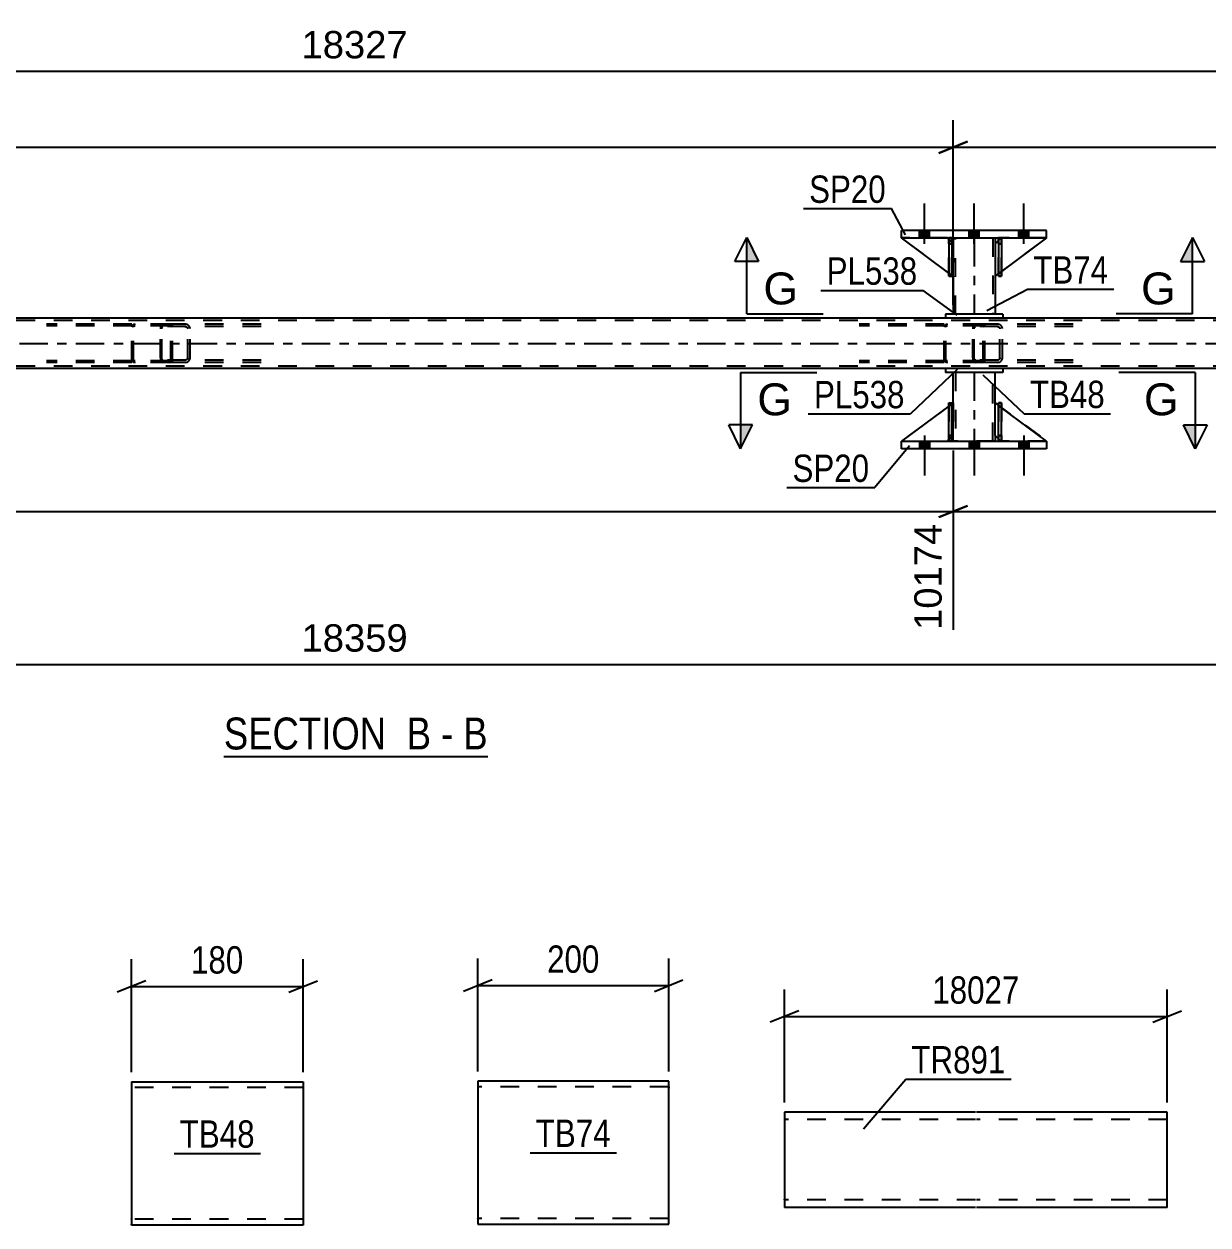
# Model space of a CAD drawing. Header units: millimetres. Extents: x 0 to 841, y 0 to 594.
# Drawn here: x 391.8 to 515.9, y 148 to 273.9 of the extents above; entities that cross this region are included whole.
import ezdxf

# ---------------------------------------------------------------- set-up
doc = ezdxf.new("R2010")
doc.units = ezdxf.units.MM
doc.linetypes.add('DXK_LINE_DOT2', pattern=[3.9198, 1.9599, -1.9599])
doc.linetypes.add('DXK_LINE_DOT3', pattern=[5.9187, 2.979, -0.9799, 0.9799, -0.9799])
doc.styles.add('Arial', font='ARIAL.TTF', dxfattribs={"height": 0.2})
doc.styles.add('Arial Narrow', font='ARIALN.TTF', dxfattribs={"height": 0.2})

# ---------------------------------------------------------------- blocks, each defined once
blk = doc.blocks.new('Unknown-814761036-12 - 4968')
at = {"color": 6, "linetype": 'Continuous'}
blk.add_line((412.77, 197.12), (440.42, 197.12), dxfattribs=at)
at = {"color": 0, "linetype": 'Continuous'}
for points in [[(430.88, 197.87), (430.88, 201.37), (412.77, 201.37), (412.77, 197.87)], [(434.49, 197.87), (434.49, 201.37), (431.93, 201.37), (431.93, 197.87)], [(436.81, 197.87), (436.81, 201.37), (435.54, 201.37), (435.54, 197.87)], [(440.42, 197.87), (440.42, 201.37), (437.86, 201.37), (437.86, 197.87)]]:
    blk.add_wipeout(points, dxfattribs=at)
at = {"color": 7, "linetype": 'Continuous', "style": 'Arial Narrow'}
for s, p in [('SECTION ', (412.77, 197.87)), ('B', (431.93, 197.87)), ('B', (437.86, 197.87)), ('-', (435.54, 197.87))]:
    blk.add_text(s, height=3.34, dxfattribs=at).set_placement(p)
blk = doc.blocks.new('Part-814761036-5102 - 4968')
at = {"color": 2, "linetype": 'Continuous'}
for p, q in [((493.96, 251.21), (493.6, 250.86)), ((493.6, 250.86), (493.6, 247.46)), ((499, 251.46), (494.28, 247.96)), ((493.6, 247.46), (493.96, 247.72))]:
    blk.add_line(p, q, dxfattribs=at)
at = {"color": 7, "linetype": 'DXK_LINE_DOT2'}
for p, q in [((494.2, 251.46), (493.96, 251.21)), ((499, 251.46), (494.2, 251.46)), ((499, 251.46), (499, 251.46)), ((499, 251.46), (499, 251.46)), ((494.28, 247.96), (493.96, 247.72))]:
    blk.add_line(p, q, dxfattribs=at)
blk = doc.blocks.new('Bolt-814761036-4979 - 4968')
at = {"linetype": 'Continuous'}
for points in [[(486.72, 252.26), (485.68, 252.26), (485.68, 251.46), (486.72, 251.46)], [(486.72, 252.26), (485.68, 252.26), (485.68, 251.46), (486.72, 251.46)], [(486.72, 252.26), (485.68, 252.26), (485.68, 251.46), (486.72, 251.46)], [(491.92, 252.26), (490.88, 252.26), (490.88, 251.46), (491.92, 251.46)], [(491.92, 252.26), (490.88, 252.26), (490.88, 251.46), (491.92, 251.46)], [(497.12, 252.26), (496.08, 252.26), (496.08, 251.46), (497.12, 251.46)], [(497.12, 252.26), (496.08, 252.26), (496.08, 251.46), (497.12, 251.46)], [(497.12, 252.26), (496.08, 252.26), (496.08, 251.46), (497.12, 251.46)]]:
    blk.add_hatch(color=1, dxfattribs=at).paths.add_polyline_path(points)
at = {"color": 1, "linetype": 'Continuous'}
for p, q in [((486.2, 250.86), (486.2, 255.06)), ((486.2, 250.86), (486.2, 255.06)), ((486.2, 250.86), (486.2, 255.06)), ((491.4, 250.86), (491.4, 255.06)), ((491.4, 250.86), (491.4, 255.06)), ((496.6, 250.86), (496.6, 255.06)), ((496.6, 250.86), (496.6, 255.06)), ((496.6, 250.86), (496.6, 255.06)), ((485.68, 251.46), (485.68, 252.26)), ((485.68, 251.46), (485.68, 252.26)), ((485.68, 251.46), (485.68, 252.26)), ((486.72, 251.46), (486.72, 252.26)), ((486.72, 251.46), (486.72, 252.26)), ((486.72, 251.46), (486.72, 252.26)), ((490.88, 251.46), (490.88, 252.26)), ((490.88, 251.46), (490.88, 252.26)), ((491.92, 251.46), (491.92, 252.26)), ((491.92, 251.46), (491.92, 252.26)), ((496.08, 251.46), (496.08, 252.26)), ((496.08, 251.46), (496.08, 252.26)), ((496.08, 251.46), (496.08, 252.26)), ((497.12, 251.46), (497.12, 252.26)), ((497.12, 251.46), (497.12, 252.26)), ((497.12, 251.46), (497.12, 252.26))]:
    blk.add_line(p, q, dxfattribs=at)
blk = doc.blocks.new('Part-814761036-5108 - 4968')
at = {"color": 2, "linetype": 'Continuous'}
for p, q in [((488.76, 247.79), (483.8, 251.46)), ((488.76, 251.31), (488.6, 251.46)), ((489.2, 250.86), (489.08, 250.99)), ((489.2, 250.86), (489.2, 250.86)), ((489.2, 247.46), (489.2, 250.86)), ((489.08, 247.55), (489.2, 247.46)), ((489.2, 247.46), (489.2, 247.46))]:
    blk.add_line(p, q, dxfattribs=at)
at = {"color": 7, "linetype": 'DXK_LINE_DOT2'}
for p, q in [((488.6, 251.46), (483.8, 251.46)), ((483.8, 251.46), (483.8, 251.46)), ((488.6, 251.46), (489.2, 250.86)), ((489.08, 250.99), (488.76, 251.31)), ((489.2, 250.86), (489.2, 247.46)), ((489.08, 247.55), (488.76, 247.79))]:
    blk.add_line(p, q, dxfattribs=at)
blk = doc.blocks.new('Part-814761036-4984 - 4968')
at = {"color": 2, "linetype": 'Continuous'}
for p, q in [((494.4, 243.46), (488.4, 243.46)), ((488.4, 243.46), (488.4, 243.06)), ((494.4, 243.06), (488.4, 243.06)), ((494.4, 243.46), (494.4, 243.06))]:
    blk.add_line(p, q, dxfattribs=at)
blk = doc.blocks.new('Part-814761036-5065 - 4968')
at = {"color": 2, "linetype": 'Continuous'}
for p, q in [((494.28, 251.46), (493.96, 251.46)), ((493.96, 251.46), (493.96, 247.46)), ((494.28, 251.46), (494.28, 251.46)), ((494.28, 251.46), (494.28, 247.46)), ((494.28, 247.46), (493.96, 247.46))]:
    blk.add_line(p, q, dxfattribs=at)
at = {"color": 7, "linetype": 'DXK_LINE_DOT2'}
for p, q in [((493.96, 251.46), (493.96, 250.86)), ((493.96, 251.46), (493.96, 251.46)), ((494.28, 250.86), (493.96, 250.86)), ((493.96, 250.86), (493.96, 247.46)), ((494.28, 250.86), (494.28, 251.46)), ((494.28, 251.46), (494.28, 251.46)), ((494.28, 247.46), (494.28, 250.86))]:
    blk.add_line(p, q, dxfattribs=at)
blk = doc.blocks.new('Part-814761036-5245 - 4968')
at = {"color": 2, "linetype": 'Continuous'}
for p, q in [((493.96, 230.18), (493.96, 234.18)), ((493.96, 234.18), (494.28, 234.18)), ((494.28, 230.18), (494.28, 234.18)), ((493.96, 230.18), (493.96, 230.18)), ((494.28, 230.18), (493.96, 230.18))]:
    blk.add_line(p, q, dxfattribs=at)
at = {"color": 7, "linetype": 'DXK_LINE_DOT2'}
for p, q in [((493.96, 234.18), (493.96, 230.78)), ((494.28, 230.78), (494.28, 234.18)), ((493.96, 230.78), (493.96, 230.18)), ((493.96, 230.78), (494.28, 230.78)), ((494.28, 230.18), (494.28, 230.78)), ((493.96, 230.18), (493.96, 230.18)), ((493.96, 230.18), (493.96, 230.18)), ((494.28, 230.18), (494.28, 230.18))]:
    blk.add_line(p, q, dxfattribs=at)
blk = doc.blocks.new('Part-814761036-5011 - 4968')
at = {"color": 7, "linetype": 'DXK_LINE_DOT2'}
for p, q in [((491.28, 242.12), (491.26, 241.94)), ((491.26, 238.9), (491.26, 241.94)), ((491.34, 242.28), (491.28, 242.12)), ((491.43, 242.38), (491.34, 242.28)), ((491.39, 241.94), (491.4, 242.03)), ((491.39, 238.9), (491.39, 241.94)), ((491.4, 242.03), (491.43, 242.11)), ((491.53, 242.42), (491.43, 242.38)), ((491.43, 242.11), (491.48, 242.16)), ((491.48, 242.16), (491.53, 242.18)), ((501.8, 242.42), (491.53, 242.42)), ((501.8, 242.18), (491.53, 242.18)), ((492.52, 242.18), (492.52, 242.42)), ((494.06, 242.38), (493.86, 242.42)), ((493.86, 242.18), (493.96, 242.16)), ((493.96, 242.16), (494.04, 242.11)), ((494.04, 242.11), (494.1, 242.03)), ((494.1, 242.03), (494.11, 241.94)), ((494.11, 238.9), (494.11, 241.94)), ((494.37, 241.94), (494.33, 242.12)), ((494.37, 238.9), (494.37, 241.94)), ((491.26, 238.9), (491.28, 238.72)), ((491.28, 238.72), (491.34, 238.56)), ((491.34, 238.56), (491.43, 238.46)), ((491.4, 238.81), (491.39, 238.9)), ((491.43, 238.73), (491.4, 238.81)), ((491.48, 238.68), (491.43, 238.73)), ((491.43, 238.46), (491.53, 238.42)), ((491.53, 238.66), (491.48, 238.68)), ((501.8, 238.66), (491.53, 238.66)), ((501.8, 238.42), (491.53, 238.42)), ((492.52, 238.42), (492.52, 238.66)), ((493.96, 238.68), (493.86, 238.66)), ((493.86, 238.42), (494.06, 238.46)), ((494.04, 238.73), (493.96, 238.68)), ((494.1, 238.81), (494.04, 238.73)), ((494.11, 238.9), (494.1, 238.81)), ((494.33, 238.72), (494.37, 238.9))]:
    blk.add_line(p, q, dxfattribs=at)
for centre, start, end in [((493.88, 241.92), 23.8494, 68.8059), ((493.88, 238.91), 291.1941, 336.1506)]:
    blk.add_arc(centre, 0.492, start, end, dxfattribs=at)
blk = doc.blocks.new('Part-814761036-5019 - 4968')
at = {"color": 2, "linetype": 'Continuous'}
for p, q in [((488.4, 243.06), (239, 243.06)), ((658.67, 243.06), (494.4, 243.06)), ((757.52, 237.78), (95.41, 237.78))]:
    blk.add_line(p, q, dxfattribs=at)
at = {"color": 7, "linetype": 'DXK_LINE_DOT2'}
for p, q in [((494.4, 243.06), (488.4, 243.06)), ((757.52, 242.82), (95.41, 242.82)), ((757.52, 238.02), (95.41, 238.02))]:
    blk.add_line(p, q, dxfattribs=at)
at = {"color": 7, "linetype": 'DXK_LINE_DOT3'}
blk.add_line((95.41, 240.42), (757.52, 240.42), dxfattribs=at)
blk = doc.blocks.new('Part-814761036-5084 - 4968')
at = {"color": 2, "linetype": 'Continuous'}
for p, q in [((483.8, 230.18), (483.8, 230.18)), ((483.8, 229.38), (483.8, 230.18)), ((483.8, 230.18), (499, 230.18)), ((483.8, 229.38), (483.8, 229.38)), ((499, 229.38), (483.8, 229.38)), ((499, 230.18), (499, 230.18)), ((499, 230.18), (499, 229.38)), ((499, 229.38), (499, 229.38))]:
    blk.add_line(p, q, dxfattribs=at)
at = {"color": 7, "linetype": 'DXK_LINE_DOT2'}
for p, q in [((483.8, 229.38), (483.8, 230.18)), ((499, 230.18), (499, 229.38))]:
    blk.add_line(p, q, dxfattribs=at)
blk = doc.blocks.new('Bolt-814761036-5025 - 4968')
at = {"linetype": 'Continuous'}
for points in [[(485.68, 229.38), (486.72, 229.38), (486.72, 230.18), (485.68, 230.18)], [(485.68, 229.38), (486.72, 229.38), (486.72, 230.18), (485.68, 230.18)], [(485.68, 229.38), (486.72, 229.38), (486.72, 230.18), (485.68, 230.18)], [(490.88, 229.38), (491.92, 229.38), (491.92, 230.18), (490.88, 230.18)], [(490.88, 229.38), (491.92, 229.38), (491.92, 230.18), (490.88, 230.18)], [(496.08, 229.38), (497.12, 229.38), (497.12, 230.18), (496.08, 230.18)], [(496.08, 229.38), (497.12, 229.38), (497.12, 230.18), (496.08, 230.18)], [(496.08, 229.38), (497.12, 229.38), (497.12, 230.18), (496.08, 230.18)]]:
    blk.add_hatch(color=1, dxfattribs=at).paths.add_polyline_path(points)
at = {"color": 1, "linetype": 'Continuous'}
for p, q in [((486.2, 230.78), (486.2, 226.58)), ((486.2, 230.78), (486.2, 226.58)), ((486.2, 230.78), (486.2, 226.58)), ((491.4, 230.78), (491.4, 226.58)), ((491.4, 230.78), (491.4, 226.58)), ((496.6, 230.78), (496.6, 226.58)), ((496.6, 230.78), (496.6, 226.58)), ((496.6, 230.78), (496.6, 226.58)), ((485.68, 230.18), (485.68, 229.38)), ((485.68, 230.18), (485.68, 229.38)), ((485.68, 230.18), (485.68, 229.38)), ((486.72, 230.18), (486.72, 229.38)), ((486.72, 230.18), (486.72, 229.38)), ((486.72, 230.18), (486.72, 229.38)), ((490.88, 230.18), (490.88, 229.38)), ((490.88, 230.18), (490.88, 229.38)), ((491.92, 230.18), (491.92, 229.38)), ((491.92, 230.18), (491.92, 229.38)), ((496.08, 230.18), (496.08, 229.38)), ((496.08, 230.18), (496.08, 229.38)), ((496.08, 230.18), (496.08, 229.38)), ((497.12, 230.18), (497.12, 229.38)), ((497.12, 230.18), (497.12, 229.38)), ((497.12, 230.18), (497.12, 229.38))]:
    blk.add_line(p, q, dxfattribs=at)
blk = doc.blocks.new('Part-814761036-5093 - 4968')
at = {"color": 7, "linetype": 'DXK_LINE_DOT2'}
for p, q in [((489.2, 234.18), (483.8, 230.18)), ((489.2, 230.78), (489.2, 234.18)), ((489.2, 234.18), (489.2, 230.78)), ((488.6, 230.18), (489.2, 230.78)), ((489.2, 230.78), (488.6, 230.18)), ((489.2, 230.78), (489.2, 230.78)), ((483.8, 230.18), (488.6, 230.18))]:
    blk.add_line(p, q, dxfattribs=at)
blk = doc.blocks.new('Part-814761036-5047 - 4968')
at = {"color": 7, "linetype": 'DXK_LINE_DOT2'}
for p, q in [((406.14, 242.12), (406.12, 241.94)), ((406.12, 238.9), (406.12, 241.94)), ((406.2, 242.28), (406.14, 242.12)), ((406.29, 242.38), (406.2, 242.28)), ((406.26, 241.94), (406.27, 242.03)), ((406.26, 238.9), (406.26, 241.94)), ((406.27, 242.03), (406.3, 242.11)), ((406.39, 242.42), (406.29, 242.38)), ((406.3, 242.11), (406.34, 242.16)), ((406.34, 242.16), (406.39, 242.18)), ((416.67, 242.42), (406.39, 242.42)), ((416.67, 242.18), (406.39, 242.18)), ((407.39, 242.18), (407.39, 242.42)), ((408.92, 242.38), (408.73, 242.42)), ((408.73, 242.18), (408.83, 242.16)), ((408.83, 242.16), (408.91, 242.11)), ((408.91, 242.11), (408.96, 242.03)), ((408.96, 242.03), (408.98, 241.94)), ((408.98, 238.9), (408.98, 241.94)), ((409.23, 241.94), (409.19, 242.12)), ((409.23, 238.9), (409.23, 241.94)), ((406.12, 238.9), (406.14, 238.72)), ((406.14, 238.72), (406.2, 238.56)), ((406.2, 238.56), (406.29, 238.46)), ((406.27, 238.81), (406.26, 238.9)), ((406.3, 238.73), (406.27, 238.81)), ((406.29, 238.46), (406.39, 238.42)), ((406.34, 238.68), (406.3, 238.73)), ((406.39, 238.66), (406.34, 238.68)), ((416.67, 238.66), (406.39, 238.66)), ((416.67, 238.42), (406.39, 238.42)), ((407.39, 238.42), (407.39, 238.66)), ((408.83, 238.68), (408.73, 238.66)), ((408.73, 238.42), (408.92, 238.46)), ((408.91, 238.73), (408.83, 238.68)), ((408.96, 238.81), (408.91, 238.73)), ((408.98, 238.9), (408.96, 238.81)), ((409.19, 238.72), (409.23, 238.9))]:
    blk.add_line(p, q, dxfattribs=at)
for centre, start, end in [((408.74, 241.92), 23.8494, 68.8059), ((408.74, 238.91), 291.1941, 336.1506)]:
    blk.add_arc(centre, 0.492, start, end, dxfattribs=at)
blk = doc.blocks.new('Part-814761036-5050 - 4968')
at = {"color": 7, "linetype": 'DXK_LINE_DOT2'}
for p, q in [((407.05, 242.42), (394.2, 242.42)), ((407.05, 242.26), (394.2, 242.26)), ((403.16, 242.22), (403.13, 242.1)), ((403.13, 238.74), (403.13, 242.1)), ((403.3, 242.1), (403.31, 242.16)), ((403.3, 238.74), (403.3, 242.1)), ((403.31, 242.16), (403.35, 242.21)), ((403.47, 242.42), (403.34, 242.39)), ((403.35, 242.21), (403.41, 242.25)), ((403.41, 242.25), (403.47, 242.26)), ((407.18, 242.39), (407.05, 242.42)), ((407.05, 242.26), (407.11, 242.25)), ((407.11, 242.25), (407.17, 242.21)), ((407.17, 242.21), (407.2, 242.16)), ((407.2, 242.16), (407.22, 242.1)), ((407.22, 238.74), (407.22, 242.1)), ((407.39, 242.1), (407.36, 242.22)), ((407.39, 238.74), (407.39, 242.1)), ((407.05, 238.58), (394.2, 238.58)), ((407.05, 238.42), (394.2, 238.42)), ((403.13, 238.74), (403.16, 238.62)), ((403.31, 238.68), (403.3, 238.74)), ((403.35, 238.63), (403.31, 238.68)), ((403.34, 238.44), (403.47, 238.42)), ((403.41, 238.59), (403.35, 238.63)), ((403.47, 238.58), (403.41, 238.59)), ((407.11, 238.59), (407.05, 238.58)), ((407.05, 238.42), (407.18, 238.44)), ((407.17, 238.63), (407.11, 238.59)), ((407.2, 238.68), (407.17, 238.63)), ((407.22, 238.74), (407.2, 238.68)), ((407.36, 238.62), (407.39, 238.74))]:
    blk.add_line(p, q, dxfattribs=at)
for centre, start, end in [((403.46, 242.09), 110.7583, 155.68), ((407.06, 242.09), 24.32, 69.2417), ((403.46, 238.75), 204.32, 249.2417), ((407.06, 238.75), 290.7583, 335.68)]:
    blk.add_arc(centre, 0.331, start, end, dxfattribs=at)
blk = doc.blocks.new('Part-814761036-5051 - 4968')
at = {"color": 7, "linetype": 'DXK_LINE_DOT2'}
for p, q in [((492.18, 242.42), (479.34, 242.42)), ((492.18, 242.26), (479.34, 242.26)), ((488.29, 242.22), (488.26, 242.1)), ((488.26, 238.74), (488.26, 242.1)), ((488.43, 242.1), (488.45, 242.16)), ((488.43, 238.74), (488.43, 242.1)), ((488.45, 242.16), (488.48, 242.21)), ((488.6, 242.42), (488.47, 242.39)), ((488.48, 242.21), (488.54, 242.25)), ((488.54, 242.25), (488.6, 242.26)), ((492.31, 242.39), (492.18, 242.42)), ((492.18, 242.26), (492.25, 242.25)), ((492.25, 242.25), (492.3, 242.21)), ((492.3, 242.21), (492.34, 242.16)), ((492.34, 242.16), (492.35, 242.1)), ((492.35, 238.74), (492.35, 242.1)), ((492.52, 242.1), (492.5, 242.22)), ((492.52, 238.74), (492.52, 242.1)), ((492.18, 238.58), (479.34, 238.58)), ((492.18, 238.42), (479.34, 238.42)), ((488.26, 238.74), (488.29, 238.62)), ((488.45, 238.68), (488.43, 238.74)), ((488.48, 238.63), (488.45, 238.68)), ((488.47, 238.44), (488.6, 238.42)), ((488.54, 238.59), (488.48, 238.63)), ((488.6, 238.58), (488.54, 238.59)), ((492.25, 238.59), (492.18, 238.58)), ((492.18, 238.42), (492.31, 238.44)), ((492.3, 238.63), (492.25, 238.59)), ((492.34, 238.68), (492.3, 238.63)), ((492.35, 238.74), (492.34, 238.68)), ((492.5, 238.62), (492.52, 238.74))]:
    blk.add_line(p, q, dxfattribs=at)
for centre, start, end in [((488.59, 242.09), 110.7583, 155.68), ((492.19, 242.09), 24.32, 69.2417), ((488.59, 238.75), 204.32, 249.2417), ((492.19, 238.75), 290.7583, 335.68)]:
    blk.add_arc(centre, 0.331, start, end, dxfattribs=at)
blk = doc.blocks.new('Part-814761036-5066 - 4968')
at = {"color": 2, "linetype": 'Continuous'}
for p, q in [((489.08, 251.46), (488.76, 251.46)), ((488.76, 251.46), (488.76, 247.46)), ((489.08, 251.46), (489.08, 251.46)), ((489.08, 251.46), (489.08, 247.46)), ((489.08, 247.46), (488.76, 247.46))]:
    blk.add_line(p, q, dxfattribs=at)
at = {"color": 7, "linetype": 'DXK_LINE_DOT2'}
for p, q in [((488.76, 251.46), (488.76, 250.86)), ((488.76, 251.46), (488.76, 251.46)), ((489.08, 250.86), (488.76, 250.86)), ((488.76, 250.86), (488.76, 247.46)), ((489.08, 250.86), (489.08, 251.46)), ((489.08, 251.46), (489.08, 251.46)), ((489.08, 247.46), (489.08, 250.86))]:
    blk.add_line(p, q, dxfattribs=at)
blk = doc.blocks.new('Part-814761036-5079 - 4968')
at = {"color": 2, "linetype": 'Continuous'}
for p, q in [((483.8, 252.26), (483.8, 252.26)), ((483.8, 251.46), (483.8, 252.26)), ((499, 252.26), (483.8, 252.26)), ((499, 252.26), (499, 252.26)), ((499, 251.46), (499, 252.26)), ((483.8, 251.46), (483.8, 251.46)), ((483.8, 251.46), (499, 251.46)), ((499, 251.46), (499, 251.46))]:
    blk.add_line(p, q, dxfattribs=at)
at = {"color": 7, "linetype": 'DXK_LINE_DOT2'}
for p, q in [((483.8, 251.46), (483.8, 252.26)), ((499, 251.46), (499, 252.26))]:
    blk.add_line(p, q, dxfattribs=at)
blk = doc.blocks.new('Part-814761036-5087 - 4968')
at = {"color": 7, "linetype": 'DXK_LINE_DOT2'}
for p, q in [((493.6, 230.78), (493.6, 234.18)), ((493.6, 234.18), (499, 230.18)), ((494.2, 230.18), (493.6, 230.78)), ((499, 230.18), (494.2, 230.18))]:
    blk.add_line(p, q, dxfattribs=at)
blk = doc.blocks.new('Part-814761036-5090 - 4968')
at = {"color": 2, "linetype": 'Continuous'}
for p, q in [((493.6, 230.78), (493.6, 234.18)), ((493.6, 234.18), (493.96, 233.92)), ((499, 230.18), (494.28, 233.68)), ((493.96, 230.43), (493.6, 230.78))]:
    blk.add_line(p, q, dxfattribs=at)
at = {"color": 7, "linetype": 'DXK_LINE_DOT2'}
for p, q in [((494.28, 233.68), (493.96, 233.92)), ((493.96, 230.43), (494.2, 230.18)), ((494.2, 230.18), (499, 230.18))]:
    blk.add_line(p, q, dxfattribs=at)
blk = doc.blocks.new('Part-814761036-5096 - 4968')
at = {"color": 7, "linetype": 'DXK_LINE_DOT2'}
for p, q in [((489.08, 234.08), (488.76, 233.85)), ((489.2, 230.78), (489.2, 234.18)), ((489.2, 230.78), (488.6, 230.18)), ((489.08, 230.65), (488.76, 230.33)), ((483.8, 230.18), (483.8, 230.18)), ((483.8, 230.18), (488.6, 230.18))]:
    blk.add_line(p, q, dxfattribs=at)
at = {"color": 2, "linetype": 'Continuous'}
for p, q in [((489.2, 234.18), (489.08, 234.08)), ((489.2, 230.78), (489.2, 234.18)), ((488.76, 233.85), (483.8, 230.18)), ((488.76, 230.33), (488.6, 230.18)), ((489.2, 230.78), (489.08, 230.65)), ((489.2, 230.78), (489.2, 230.78))]:
    blk.add_line(p, q, dxfattribs=at)
blk = doc.blocks.new('Part-814761036-5099 - 4968')
at = {"color": 7, "linetype": 'DXK_LINE_DOT2'}
for p, q in [((494.2, 251.46), (493.6, 250.86)), ((493.6, 247.46), (499, 251.46)), ((493.6, 250.86), (493.6, 247.46)), ((499, 251.46), (494.2, 251.46))]:
    blk.add_line(p, q, dxfattribs=at)
blk = doc.blocks.new('Part-814761036-5105 - 4968')
at = {"color": 7, "linetype": 'DXK_LINE_DOT2'}
for p, q in [((489.2, 247.46), (483.8, 251.46)), ((483.8, 251.46), (488.6, 251.46)), ((488.6, 251.46), (489.2, 250.86)), ((489.2, 250.86), (488.6, 251.46)), ((489.2, 250.86), (489.2, 247.46)), ((489.2, 250.86), (489.2, 250.86)), ((489.2, 250.86), (489.2, 247.46))]:
    blk.add_line(p, q, dxfattribs=at)
blk = doc.blocks.new('Part-814761036-5109 - 4968')
at = {"color": 7, "linetype": 'DXK_LINE_DOT2'}
for p, q in [((494.28, 234.18), (493.96, 234.18)), ((493.96, 230.78), (493.96, 234.18)), ((493.96, 234.18), (493.96, 230.18)), ((494.28, 234.18), (494.28, 230.78)), ((494.28, 230.18), (494.28, 234.18)), ((494.28, 230.78), (493.96, 230.78)), ((493.96, 230.18), (493.96, 230.78)), ((494.28, 230.78), (494.28, 230.18)), ((494.28, 230.18), (493.96, 230.18)), ((494.28, 230.18), (494.28, 230.18))]:
    blk.add_line(p, q, dxfattribs=at)
blk = doc.blocks.new('Part-814761036-5110 - 4968')
at = {"color": 7, "linetype": 'DXK_LINE_DOT2'}
for p, q in [((488.76, 234.18), (489.08, 234.18)), ((488.76, 230.78), (488.76, 234.18)), ((488.76, 234.18), (488.76, 230.18)), ((489.08, 234.18), (489.08, 230.78)), ((489.08, 230.18), (489.08, 234.09)), ((489.08, 230.78), (488.76, 230.78)), ((488.76, 230.18), (488.76, 230.78)), ((489.08, 230.78), (489.08, 230.18)), ((489.08, 230.18), (488.76, 230.18)), ((489.08, 230.18), (489.08, 230.18))]:
    blk.add_line(p, q, dxfattribs=at)
blk = doc.blocks.new('Part-814761036-5136 - 4968')
at = {"color": 2, "linetype": 'Continuous'}
for p, q in [((489.2, 251.46), (489.2, 250.86)), ((493.6, 251.46), (493.6, 250.86)), ((489.2, 247.46), (489.2, 243.46)), ((493.6, 247.46), (493.6, 243.46))]:
    blk.add_line(p, q, dxfattribs=at)
at = {"color": 7, "linetype": 'DXK_LINE_DOT2'}
for p, q in [((489.2, 251.46), (493.6, 251.46)), ((489.2, 250.86), (489.2, 247.46)), ((489.44, 243.46), (489.44, 251.46)), ((493.36, 251.46), (493.36, 243.46)), ((493.6, 250.86), (493.6, 247.46)), ((493.6, 243.46), (489.2, 243.46))]:
    blk.add_line(p, q, dxfattribs=at)
at = {"color": 7, "linetype": 'DXK_LINE_DOT3'}
blk.add_line((491.4, 251.46), (491.4, 243.46), dxfattribs=at)
blk = doc.blocks.new('Part-814761036-5141 - 4968')
at = {"color": 2, "linetype": 'Continuous'}
for p, q in [((494.4, 237.78), (488.4, 237.78)), ((488.4, 237.78), (488.4, 237.38)), ((494.4, 237.38), (488.4, 237.38)), ((494.4, 237.78), (494.4, 237.38))]:
    blk.add_line(p, q, dxfattribs=at)
blk = doc.blocks.new('Part-814761036-5187 - 4968')
at = {"color": 7, "linetype": 'DXK_LINE_DOT2'}
for p, q in [((493.96, 250.86), (493.96, 251.46)), ((493.96, 251.46), (493.96, 251.46)), ((493.96, 251.46), (493.96, 247.46)), ((493.96, 251.46), (494.28, 251.46)), ((493.96, 247.46), (493.96, 250.86)), ((493.96, 250.86), (494.28, 250.86)), ((494.28, 251.46), (494.28, 250.86)), ((494.28, 247.46), (494.28, 251.46)), ((494.28, 250.86), (494.28, 247.46)), ((493.96, 247.46), (494.28, 247.46))]:
    blk.add_line(p, q, dxfattribs=at)
blk = doc.blocks.new('Part-814761036-5188 - 4968')
at = {"color": 7, "linetype": 'DXK_LINE_DOT2'}
for p, q in [((488.76, 250.86), (488.76, 251.46)), ((488.76, 251.46), (488.76, 251.46)), ((488.76, 251.46), (488.76, 247.46)), ((488.76, 251.46), (489.08, 251.46)), ((488.76, 247.46), (488.76, 250.86)), ((488.76, 250.86), (489.08, 250.86)), ((489.08, 251.46), (489.08, 250.86)), ((489.08, 247.46), (489.08, 251.46)), ((489.08, 250.86), (489.08, 247.46)), ((488.76, 247.46), (489.08, 247.46))]:
    blk.add_line(p, q, dxfattribs=at)
blk = doc.blocks.new('Part-814761036-5246 - 4968')
at = {"color": 2, "linetype": 'Continuous'}
for p, q in [((488.76, 230.18), (488.76, 234.18)), ((488.76, 234.18), (489.08, 234.18)), ((489.08, 230.18), (489.08, 234.18)), ((488.76, 230.18), (488.76, 230.18)), ((489.08, 230.18), (488.76, 230.18))]:
    blk.add_line(p, q, dxfattribs=at)
at = {"color": 7, "linetype": 'DXK_LINE_DOT2'}
for p, q in [((488.76, 234.18), (488.76, 230.78)), ((489.08, 230.78), (489.08, 234.18)), ((488.76, 230.78), (488.76, 230.18)), ((488.76, 230.78), (489.08, 230.78)), ((489.08, 230.18), (489.08, 230.78)), ((488.76, 230.18), (488.76, 230.18)), ((488.76, 230.18), (488.76, 230.18)), ((489.08, 230.18), (489.08, 230.18))]:
    blk.add_line(p, q, dxfattribs=at)
blk = doc.blocks.new('Part-814761036-5251 - 4968')
at = {"color": 2, "linetype": 'Continuous'}
for p, q in [((489.2, 234.18), (489.2, 237.38)), ((493.6, 234.18), (493.6, 237.38)), ((489.2, 230.18), (489.2, 230.78)), ((493.6, 230.78), (493.6, 230.18))]:
    blk.add_line(p, q, dxfattribs=at)
at = {"color": 7, "linetype": 'DXK_LINE_DOT2'}
for p, q in [((493.6, 237.38), (489.2, 237.38)), ((489.44, 237.38), (489.44, 230.18)), ((493.36, 230.18), (493.36, 237.38)), ((489.2, 230.78), (489.2, 234.18)), ((493.6, 230.78), (493.6, 234.18)), ((493.6, 230.18), (489.2, 230.18))]:
    blk.add_line(p, q, dxfattribs=at)
at = {"color": 7, "linetype": 'DXK_LINE_DOT3'}
blk.add_line((491.4, 237.38), (491.4, 230.18), dxfattribs=at)
blk = doc.blocks.new('Part-814761036-12863 - 12862')
at = {"color": 2, "linetype": 'Continuous'}
for p, q in [((403.08, 163.04), (403.08, 148.14)), ((403.08, 163.04), (421.08, 163.04)), ((421.08, 163.04), (421.08, 148.04)), ((403.08, 148.04), (403.08, 148.14)), ((421.08, 148.04), (403.08, 148.04))]:
    blk.add_line(p, q, dxfattribs=at)
at = {"color": 7, "linetype": 'DXK_LINE_DOT2'}
for p, q in [((421.08, 162.44), (403.08, 162.44)), ((403.08, 148.64), (403.08, 148.69)), ((421.08, 148.64), (403.08, 148.64)), ((421.08, 148.64), (421.08, 148.69))]:
    blk.add_line(p, q, dxfattribs=at)
blk = doc.blocks.new('Part-814761036-12892 - 12891')
at = {"color": 2, "linetype": 'Continuous'}
for p, q in [((439.39, 163.12), (439.39, 148.21)), ((459.39, 163.12), (439.39, 163.12)), ((459.39, 149.32), (459.39, 163.12)), ((459.39, 148.12), (459.39, 149.32)), ((439.39, 148.21), (439.39, 148.12)), ((439.39, 148.12), (459.39, 148.12))]:
    blk.add_line(p, q, dxfattribs=at)
at = {"color": 7, "linetype": 'DXK_LINE_DOT2'}
for p, q in [((459.39, 162.52), (439.39, 162.52)), ((459.39, 162.47), (459.39, 162.52)), ((459.39, 162.52), (459.39, 162.47)), ((459.39, 162.38), (459.39, 162.47)), ((459.39, 162.47), (459.39, 162.38)), ((439.39, 148.72), (439.39, 148.77)), ((459.39, 148.72), (439.39, 148.72)), ((459.39, 148.77), (459.39, 149.09)), ((459.39, 148.72), (459.39, 148.77))]:
    blk.add_line(p, q, dxfattribs=at)
blk = doc.blocks.new('Part-814761036-15391 - 15390')
at = {"color": 2, "linetype": 'Continuous'}
for p, q in [((491.54, 159.88), (471.54, 159.88)), ((471.54, 159.88), (471.54, 149.88)), ((511.64, 159.88), (491.64, 159.88)), ((511.64, 149.88), (511.64, 159.88)), ((491.54, 149.88), (471.54, 149.88)), ((511.64, 149.88), (491.64, 149.88))]:
    blk.add_line(p, q, dxfattribs=at)
at = {"color": 7, "linetype": 'DXK_LINE_DOT2'}
for p, q in [((491.54, 159.08), (471.54, 159.08)), ((511.64, 159.08), (491.64, 159.08)), ((471.54, 150.68), (471.54, 150.74)), ((491.54, 150.68), (471.54, 150.68)), ((511.64, 150.68), (491.64, 150.68)), ((511.64, 150.68), (511.64, 150.74))]:
    blk.add_line(p, q, dxfattribs=at)
blk = doc.blocks.new('StraightDimension-814761036-5368 - 4968')
at = {"color": 7, "linetype": 'Continuous'}
blk.add_line((84.55, 206.77), (768.38, 206.77), dxfattribs=at)
at = {"color": 0}
blk.add_wipeout([(432.62, 207.52), (432.62, 211.72), (420.31, 211.72), (420.31, 207.52)], dxfattribs=at)
at = {"color": 3, "style": 'Arial'}
blk.add_text('18359', height=2.865, dxfattribs=at).set_placement((420.91, 208.12))
blk = doc.blocks.new('StraightDimension-814761036-5398 - 4968')
at = {"color": 7, "linetype": 'Continuous'}
for p, q in [((489.2, 229.18), (489.2, 210.39)), ((659.47, 229.18), (659.47, 210.39)), ((490.7, 223.41), (487.7, 222.21)), ((489.2, 222.81), (659.47, 222.81)), ((657.97, 222.21), (660.97, 223.41))]:
    blk.add_line(p, q, dxfattribs=at)
at = {"color": 0}
blk.add_wipeout([(579.39, 223.56), (579.39, 227.76), (569.29, 227.76), (569.29, 223.56)], dxfattribs=at)
at = {"color": 3, "style": 'Arial'}
blk.add_text('4257', height=2.865, dxfattribs=at).set_placement((569.89, 224.16))
at = {"color": 0, "linetype": 'Continuous'}
blk.add_wipeout([(658.87, 222.11), (654.67, 222.11), (654.67, 209.79), (658.87, 209.79)], dxfattribs=at)
at = {"color": 3, "linetype": 'Continuous', "style": 'Arial'}
blk.add_text('14430', height=2.865, rotation=90.0002, dxfattribs=at).set_placement((658.27, 210.39))
blk = doc.blocks.new('StraightDimension-814761036-5406 - 4968')
at = {"color": 7, "linetype": 'Continuous'}
for p, q in [((489.2, 229.18), (489.2, 210.39)), ((233.8, 222.81), (489.2, 222.81)), ((487.7, 222.21), (490.7, 223.41))]:
    blk.add_line(p, q, dxfattribs=at)
at = {"color": 0, "linetype": 'Continuous'}
blk.add_wipeout([(488.6, 222.11), (484.4, 222.11), (484.4, 209.79), (488.6, 209.79)], dxfattribs=at)
at = {"color": 3, "linetype": 'Continuous', "style": 'Arial'}
blk.add_text('10174', height=2.865, rotation=90.0002, dxfattribs=at).set_placement((488, 210.39))
blk = doc.blocks.new('StraightDimension-814761036-5425 - 4968')
at = {"color": 7, "linetype": 'Continuous'}
blk.add_line((85.19, 268.93), (767.74, 268.93), dxfattribs=at)
at = {"color": 0}
blk.add_wipeout([(432.62, 269.68), (432.62, 273.88), (420.31, 273.88), (420.31, 269.68)], dxfattribs=at)
at = {"color": 3, "style": 'Arial'}
blk.add_text('18327', height=2.865, dxfattribs=at).set_placement((420.91, 270.28))
blk = doc.blocks.new('StraightDimension-814761036-5446 - 4968')
at = {"color": 7, "linetype": 'Continuous'}
for p, q in [((489.2, 244.46), (489.2, 263.81)), ((233.8, 260.96), (489.2, 260.96)), ((487.7, 260.36), (490.7, 261.56))]:
    blk.add_line(p, q, dxfattribs=at)
blk = doc.blocks.new('StraightDimension-814761036-5456 - 4968')
at = {"color": 7, "linetype": 'Continuous'}
for p, q in [((489.2, 244.46), (489.2, 263.81)), ((659.47, 244.46), (659.47, 263.81)), ((490.7, 261.56), (487.7, 260.36)), ((489.2, 260.96), (659.47, 260.96)), ((657.97, 260.36), (660.97, 261.56))]:
    blk.add_line(p, q, dxfattribs=at)
at = {"color": 0}
blk.add_wipeout([(579.39, 261.71), (579.39, 265.91), (569.29, 265.91), (569.29, 261.71)], dxfattribs=at)
at = {"color": 3, "style": 'Arial'}
blk.add_text('4257', height=2.865, dxfattribs=at).set_placement((569.89, 262.31))
blk = doc.blocks.new('StraightDimension-814761036-13116 - 12862')
at = {"color": 7, "linetype": 'Continuous'}
for p, q in [((403.08, 164.04), (403.08, 175.89)), ((421.08, 164.04), (421.08, 175.89)), ((404.58, 173.64), (401.58, 172.44)), ((403.08, 173.04), (421.08, 173.04)), ((419.58, 172.44), (422.58, 173.64))]:
    blk.add_line(p, q, dxfattribs=at)
at = {"color": 0}
blk.add_wipeout([(415.42, 173.79), (415.42, 177.99), (408.73, 177.99), (408.73, 173.79)], dxfattribs=at)
at = {"color": 3, "style": 'Arial Narrow'}
blk.add_text('180', height=2.863, dxfattribs=at).set_placement((409.33, 174.39))
blk = doc.blocks.new('StraightDimension-814761036-13152 - 12891')
at = {"color": 7, "linetype": 'Continuous'}
for p, q in [((439.39, 164.12), (439.39, 175.97)), ((459.39, 164.12), (459.39, 175.97)), ((440.89, 173.72), (437.89, 172.52)), ((457.89, 172.52), (460.89, 173.72)), ((439.39, 173.12), (459.39, 173.12))]:
    blk.add_line(p, q, dxfattribs=at)
at = {"color": 0}
blk.add_wipeout([(452.73, 173.87), (452.73, 178.07), (446.05, 178.07), (446.05, 173.87)], dxfattribs=at)
at = {"color": 3, "style": 'Arial Narrow'}
blk.add_text('200', height=2.863, dxfattribs=at).set_placement((446.65, 174.47))
blk = doc.blocks.new('StraightDimension-814761036-15397 - 15390')
at = {"color": 7, "linetype": 'Continuous'}
for p, q in [((471.54, 160.88), (471.54, 172.73)), ((511.64, 160.88), (511.64, 172.73)), ((473.04, 170.48), (470.04, 169.28)), ((471.54, 169.88), (511.64, 169.88)), ((510.14, 169.28), (513.14, 170.48))]:
    blk.add_line(p, q, dxfattribs=at)
at = {"color": 0}
blk.add_wipeout([(496.76, 170.63), (496.76, 174.83), (486.42, 174.83), (486.42, 170.63)], dxfattribs=at)
at = {"color": 3, "style": 'Arial Narrow'}
blk.add_text('18027', height=2.863, dxfattribs=at).set_placement((487.02, 171.23))
blk = doc.blocks.new('Mark-814761036-4980 - 4968')
at = {"color": 0}
blk.add_wipeout([(485.45, 246.56), (485.45, 249.56), (475.95, 249.56), (475.95, 246.56)], dxfattribs=at)
blk.add_wipeout([(485.45, 246.56), (485.45, 249.56), (475.95, 249.56), (475.95, 246.56)], dxfattribs=at)
at = {"color": 30, "linetype": 'Continuous'}
for p in [(475.35, 245.96), (489.62, 243.37)]:
    blk.add_line(p, (486.05, 245.96), dxfattribs=at)
at = {"color": 3, "style": 'Arial Narrow'}
blk.add_text('PL538', height=2.863, dxfattribs=at).set_placement((475.95, 246.56))
blk = doc.blocks.new('Mark-814761036-5075 - 4968')
at = {"color": 0}
blk.add_wipeout([(482.15, 255.14), (482.15, 258.14), (474.11, 258.14), (474.11, 255.14)], dxfattribs=at)
blk.add_wipeout([(482.15, 255.14), (482.15, 258.14), (474.11, 258.14), (474.11, 255.14)], dxfattribs=at)
at = {"color": 30, "linetype": 'Continuous'}
for p in [(473.51, 254.54), (484.2, 251.78)]:
    blk.add_line(p, (482.75, 254.54), dxfattribs=at)
at = {"color": 3, "style": 'Arial Narrow'}
blk.add_text('SP20', height=2.863, dxfattribs=at).set_placement((474.11, 255.14))
blk = doc.blocks.new('Mark-814761036-5137 - 4968')
at = {"color": 0}
blk.add_wipeout([(484.12, 233.62), (484.12, 236.62), (474.62, 236.62), (474.62, 233.62)], dxfattribs=at)
blk.add_wipeout([(484.12, 233.62), (484.12, 236.62), (474.62, 236.62), (474.62, 233.62)], dxfattribs=at)
at = {"color": 30, "linetype": 'Continuous'}
for p in [(489.62, 237.69), (474.02, 233.02)]:
    blk.add_line(p, (484.72, 233.02), dxfattribs=at)
at = {"color": 3, "style": 'Arial Narrow'}
blk.add_text('PL538', height=2.863, dxfattribs=at).set_placement((474.62, 233.62))
blk = doc.blocks.new('Mark-814761036-5080 - 4968')
at = {"color": 0}
blk.add_wipeout([(480.41, 225.9), (480.41, 228.9), (472.37, 228.9), (472.37, 225.9)], dxfattribs=at)
blk.add_wipeout([(480.41, 225.9), (480.41, 228.9), (472.37, 228.9), (472.37, 225.9)], dxfattribs=at)
at = {"color": 30, "linetype": 'Continuous'}
for p in [(484.63, 229.67), (471.77, 225.3)]:
    blk.add_line(p, (481.01, 225.3), dxfattribs=at)
at = {"color": 3, "style": 'Arial Narrow'}
blk.add_text('SP20', height=2.863, dxfattribs=at).set_placement((472.37, 225.9))
blk = doc.blocks.new('Mark-814761036-5132 - 4968')
at = {"color": 0}
blk.add_wipeout([(505.45, 246.68), (505.45, 249.68), (497.6, 249.68), (497.6, 246.68)], dxfattribs=at)
blk.add_wipeout([(505.45, 246.68), (505.45, 249.68), (497.6, 249.68), (497.6, 246.68)], dxfattribs=at)
at = {"color": 30, "linetype": 'Continuous'}
for p, q in [((492.73, 243.85), (497, 246.08)), ((497, 246.08), (506.05, 246.08))]:
    blk.add_line(p, q, dxfattribs=at)
at = {"color": 3, "style": 'Arial Narrow'}
blk.add_text('TB74', height=2.863, dxfattribs=at).set_placement((497.6, 246.68))
blk = doc.blocks.new('Mark-814761036-5247 - 4968')
at = {"color": 0}
blk.add_wipeout([(505.11, 233.64), (505.11, 236.64), (497.25, 236.64), (497.25, 233.64)], dxfattribs=at)
blk.add_wipeout([(505.11, 233.64), (505.11, 236.64), (497.25, 236.64), (497.25, 233.64)], dxfattribs=at)
at = {"color": 30, "linetype": 'Continuous'}
for p, q in [((492.33, 237.12), (496.65, 233.04)), ((496.65, 233.04), (505.71, 233.04))]:
    blk.add_line(p, q, dxfattribs=at)
at = {"color": 3, "style": 'Arial Narrow'}
blk.add_text('TB48', height=2.863, dxfattribs=at).set_placement((497.25, 233.64))
blk = doc.blocks.new('SectionMark-814761036-5491 - 4968')
at = {"linetype": 'Continuous'}
for points in [[(466.93, 231.88), (468.18, 231.88), (466.93, 229.38)], [(513.33, 231.88), (514.58, 231.88), (514.58, 229.38)]]:
    blk.add_hatch(color=6, dxfattribs=at).paths.add_polyline_path(points)
at = {"color": 6, "linetype": 'Continuous'}
for p, q in [((466.93, 237.38), (474.93, 237.38)), ((466.93, 237.38), (466.93, 229.38)), ((514.58, 237.38), (506.58, 237.38)), ((514.58, 237.38), (514.58, 229.38)), ((466.93, 229.38), (465.68, 231.88)), ((468.18, 231.88), (465.68, 231.88)), ((466.93, 229.38), (468.18, 231.88)), ((513.33, 231.88), (515.83, 231.88)), ((514.58, 229.38), (513.33, 231.88)), ((515.83, 231.88), (514.58, 229.38))]:
    blk.add_line(p, q, dxfattribs=at)
at = {"color": 0, "linetype": 'Continuous'}
for points in [[(472.31, 232.88), (472.31, 236.38), (468.68, 236.38), (468.68, 232.88)], [(512.83, 232.88), (512.83, 236.38), (509.2, 236.38), (509.2, 232.88)]]:
    blk.add_wipeout(points, dxfattribs=at)
at = {"color": 3, "linetype": 'Continuous', "style": 'Arial'}
for p in [(468.68, 232.88), (509.2, 232.88)]:
    blk.add_text('G', height=3.34, dxfattribs=at).set_placement(p)
blk = doc.blocks.new('SectionMark-814761036-5493 - 4968')
at = {"linetype": 'Continuous'}
for points in [[(468.82, 249), (467.57, 249), (467.57, 251.5)], [(514.28, 249), (513.03, 249), (514.28, 251.5)]]:
    blk.add_hatch(color=6, dxfattribs=at).paths.add_polyline_path(points)
at = {"color": 6, "linetype": 'Continuous'}
for p, q in [((466.32, 249), (467.57, 251.5)), ((467.57, 243.5), (467.57, 251.5)), ((467.57, 251.5), (468.82, 249)), ((514.28, 251.5), (513.03, 249)), ((514.28, 243.5), (514.28, 251.5)), ((514.28, 251.5), (515.53, 249)), ((468.82, 249), (466.32, 249)), ((513.03, 249), (515.53, 249)), ((467.57, 243.5), (475.57, 243.5)), ((514.28, 243.5), (506.28, 243.5))]:
    blk.add_line(p, q, dxfattribs=at)
at = {"color": 0, "linetype": 'Continuous'}
for points in [[(472.95, 244.5), (472.95, 248), (469.32, 248), (469.32, 244.5)], [(512.53, 244.5), (512.53, 248), (508.9, 248), (508.9, 244.5)]]:
    blk.add_wipeout(points, dxfattribs=at)
at = {"color": 3, "linetype": 'Continuous', "style": 'Arial'}
for p in [(469.32, 244.5), (508.9, 244.5)]:
    blk.add_text('G', height=3.34, dxfattribs=at).set_placement(p)
blk = doc.blocks.new('Mark-814761036-13285 - 12862')
at = {"color": 0}
blk.add_wipeout([(416, 156.14), (416, 159.14), (408.15, 159.14), (408.15, 156.14)], dxfattribs=at)
blk.add_wipeout([(416, 156.14), (416, 159.14), (408.15, 159.14), (408.15, 156.14)], dxfattribs=at)
at = {"color": 30, "linetype": 'Continuous'}
blk.add_line((407.55, 155.54), (416.6, 155.54), dxfattribs=at)
at = {"color": 3, "style": 'Arial Narrow'}
blk.add_text('TB48', height=2.863, dxfattribs=at).set_placement((408.15, 156.14))
blk = doc.blocks.new('Mark-814761036-13291 - 12891')
at = {"color": 0}
blk.add_wipeout([(453.32, 156.22), (453.32, 159.22), (445.46, 159.22), (445.46, 156.22)], dxfattribs=at)
blk.add_wipeout([(453.32, 156.22), (453.32, 159.22), (445.46, 159.22), (445.46, 156.22)], dxfattribs=at)
at = {"color": 30, "linetype": 'Continuous'}
blk.add_line((444.86, 155.62), (453.92, 155.62), dxfattribs=at)
at = {"color": 3, "style": 'Arial Narrow'}
blk.add_text('TB74', height=2.863, dxfattribs=at).set_placement((445.46, 156.22))
blk = doc.blocks.new('Mark-814761036-15400 - 15390')
at = {"color": 0}
blk.add_wipeout([(494.69, 163.92), (494.69, 166.92), (484.83, 166.92), (484.83, 163.92)], dxfattribs=at)
blk.add_wipeout([(494.69, 163.92), (494.69, 166.92), (484.83, 166.92), (484.83, 163.92)], dxfattribs=at)
at = {"color": 30, "linetype": 'Continuous'}
for p, q in [((479.8, 158.13), (484.23, 163.32)), ((484.23, 163.32), (495.29, 163.32))]:
    blk.add_line(p, q, dxfattribs=at)
at = {"color": 3, "style": 'Arial Narrow'}
blk.add_text('TR891', height=2.863, dxfattribs=at).set_placement((484.83, 163.92))

msp = doc.modelspace()

# ---------------------------------------------------------------- block references
for name in ['Bolt-814761036-4979 - 4968', 'Part-814761036-5079 - 4968', 'Part-814761036-5108 - 4968', 'Part-814761036-5105 - 4968', 'Part-814761036-5066 - 4968', 'Part-814761036-5188 - 4968', 'Part-814761036-5136 - 4968', 'Part-814761036-5102 - 4968', 'Part-814761036-5099 - 4968', 'Part-814761036-5065 - 4968', 'Part-814761036-5187 - 4968', 'Part-814761036-5019 - 4968', 'Part-814761036-4984 - 4968', 'Part-814761036-5050 - 4968', 'Part-814761036-5047 - 4968', 'Part-814761036-5051 - 4968', 'Part-814761036-5011 - 4968', 'Part-814761036-5141 - 4968', 'Part-814761036-5251 - 4968', 'Part-814761036-5093 - 4968', 'Part-814761036-5096 - 4968', 'Part-814761036-5110 - 4968', 'Part-814761036-5246 - 4968', 'Part-814761036-5087 - 4968', 'Part-814761036-5090 - 4968', 'Part-814761036-5245 - 4968', 'Part-814761036-5109 - 4968', 'Bolt-814761036-5025 - 4968', 'Part-814761036-5084 - 4968', 'Unknown-814761036-12 - 4968', 'StraightDimension-814761036-13116 - 12862', 'StraightDimension-814761036-13152 - 12891', 'StraightDimension-814761036-15397 - 15390', 'Part-814761036-12863 - 12862', 'Part-814761036-12892 - 12891', 'Part-814761036-15391 - 15390']:
    msp.add_blockref(name, (0, 0))

# ---------------------------------------------------------------- next in the draw order: block references
for name in ['StraightDimension-814761036-5425 - 4968', 'StraightDimension-814761036-5368 - 4968', 'Mark-814761036-15400 - 15390', 'Mark-814761036-13285 - 12862', 'Mark-814761036-13291 - 12891']:
    msp.add_blockref(name, (0, 0))

# ---------------------------------------------------------------- next in the draw order: block references
for name in ['StraightDimension-814761036-5446 - 4968', 'Mark-814761036-5137 - 4968', 'Mark-814761036-5247 - 4968', 'StraightDimension-814761036-5398 - 4968']:
    msp.add_blockref(name, (0, 0))

# ---------------------------------------------------------------- next in the draw order: block references
for name in ['StraightDimension-814761036-5456 - 4968', 'Mark-814761036-5075 - 4968', 'StraightDimension-814761036-5406 - 4968']:
    msp.add_blockref(name, (0, 0))

# ---------------------------------------------------------------- next in the draw order: block references
for name in ['Mark-814761036-4980 - 4968', 'Mark-814761036-5132 - 4968', 'Mark-814761036-5080 - 4968']:
    msp.add_blockref(name, (0, 0))

# ---------------------------------------------------------------- next in the draw order: block references
for name in ['SectionMark-814761036-5493 - 4968', 'SectionMark-814761036-5491 - 4968']:
    msp.add_blockref(name, (0, 0))

doc.saveas('drawing.dxf')
